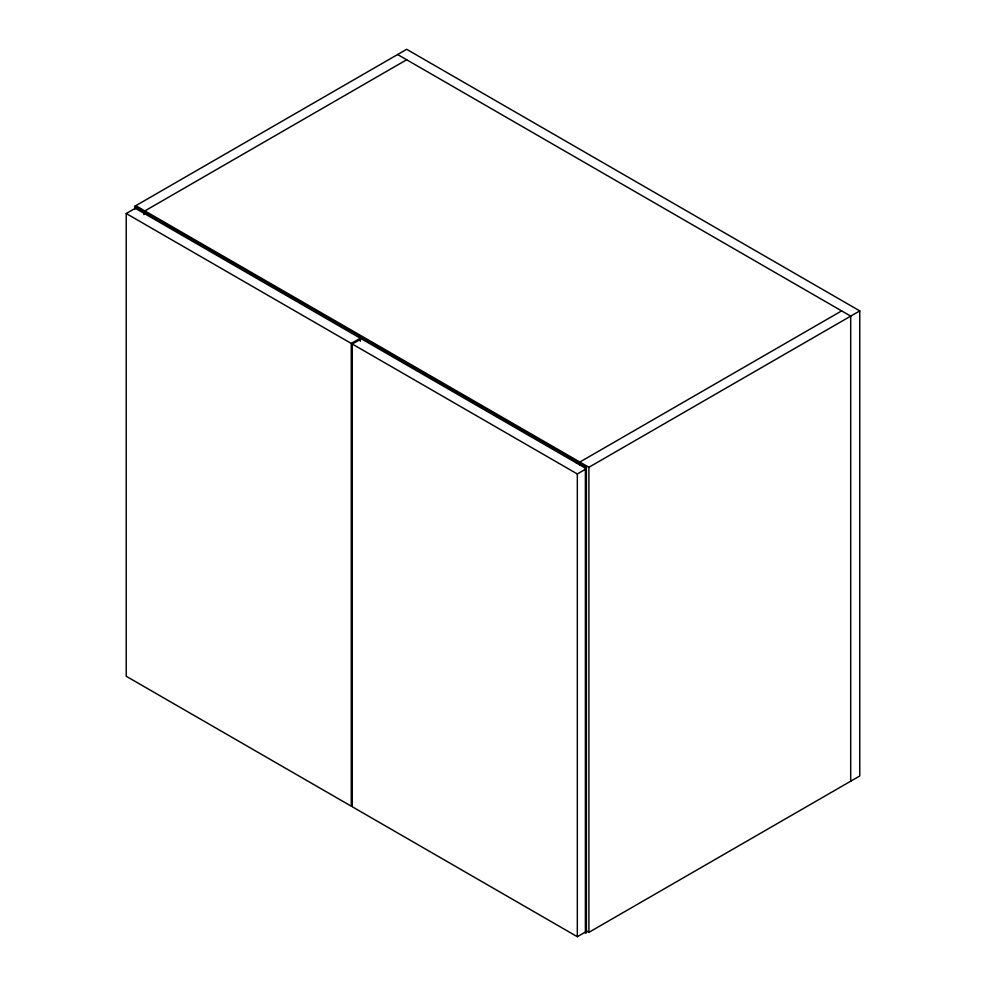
<?xml version="1.0" encoding="UTF-8"?>
<svg xmlns="http://www.w3.org/2000/svg" width="986" height="986" viewBox="0 0 986 986"><rect width="100%" height="100%" fill="white"/><g stroke="black" fill="none" stroke-linecap="round" stroke-linejoin="round"><path stroke-width="1.48" d="M134.799 209.34L134.799 206.259L406.663 49.3L859.767 310.898L859.767 775.97L588.901 932.337L586.313 930.846M126.233 213.518L351.275 343.448L351.275 806.191L126.233 676.26L126.233 213.518L135.304 208.292L360.346 338.223L360.346 341.292M406.663 59.764L143.857 211.485L143.857 214.566M351.275 343.448L360.346 338.223M586.387 931.474L577.328 936.7L352.285 806.77L352.285 344.028L361.344 338.802L585.388 468.14L586.387 467.561L586.387 932.633L585.388 933.212L585.388 468.14M576.317 462.915L577.328 462.335L586.387 467.561M841.637 310.898L578.844 462.619L134.799 206.259M352.285 344.028L577.328 473.958L586.387 468.732M135.809 205.68L588.901 467.278L859.767 310.898M397.592 54.526L850.696 316.124L850.696 781.195M588.901 467.278L588.901 932.337M579.842 462.04L579.842 465.121M577.328 473.958L577.328 936.7"/></g></svg>
